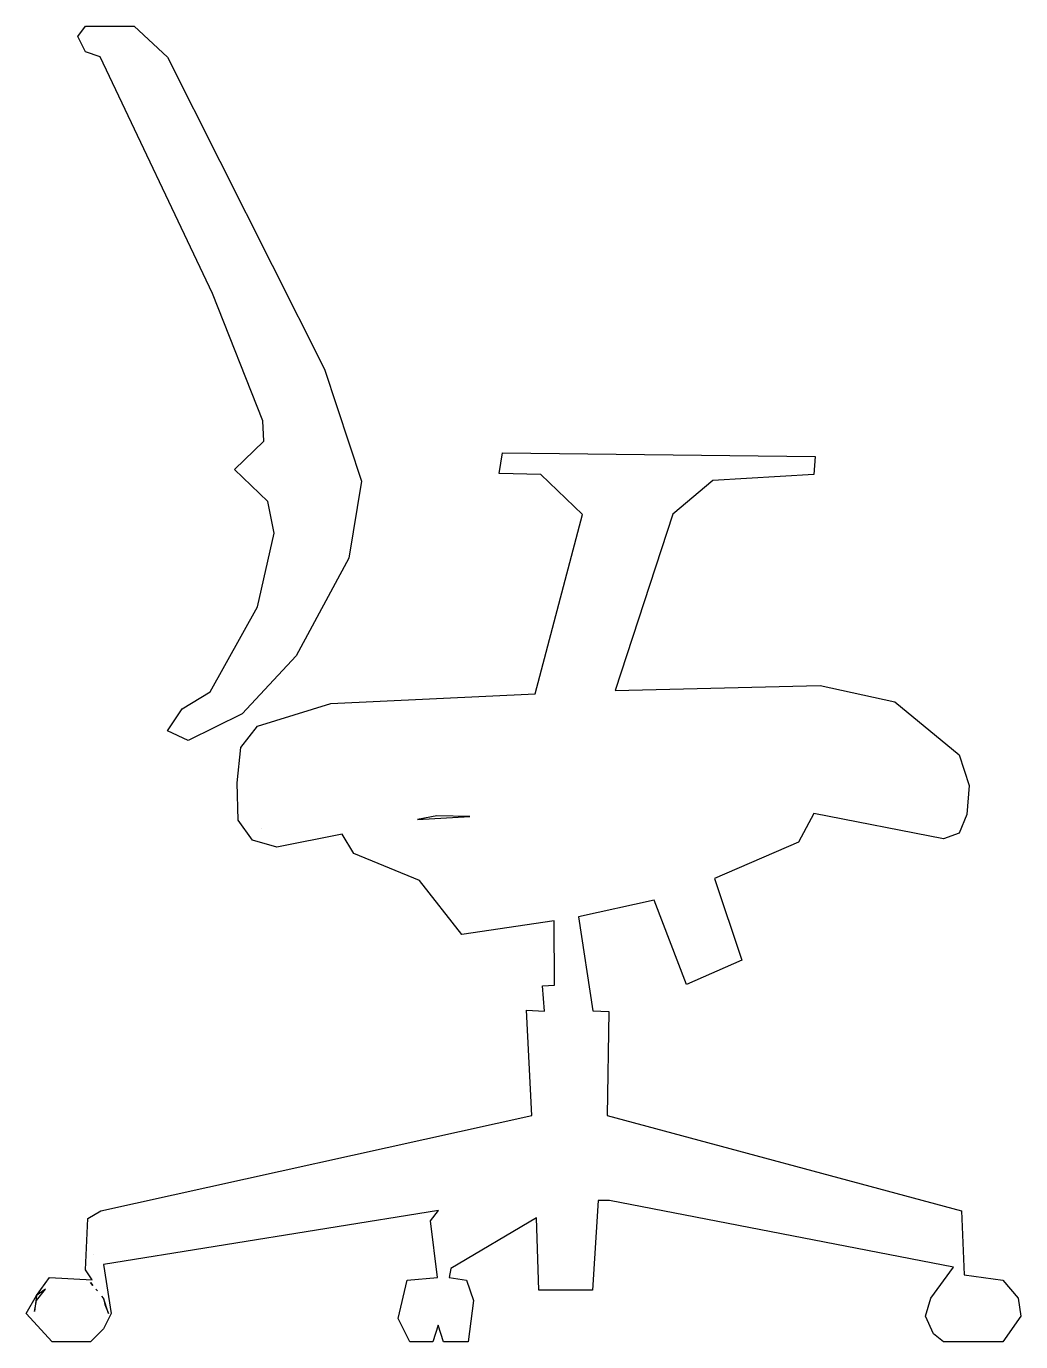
# Model space of a CAD drawing. Header units: millimetres. Extents: x -416 to 416, y 0 to 1100.
import ezdxf

# ---------------------------------------------------------------- set-up
doc = ezdxf.new("R2010")
doc.units = ezdxf.units.MM
doc.layers.add('ALMOND-DRAW-PROFILE', color=7, linetype='Continuous', lineweight=25)

msp = doc.modelspace()

# ---------------------------------------------------------------- linework, layer by layer
at = {"layer": 'ALMOND-DRAW-PROFILE'}
for points in [[(-285.39, 529.31), (-262.04, 543.55), (-222.36, 614.45), (-208.4, 676.22), (-213.77, 702.54), (-241.7, 729.39), (-216.99, 753.03), (-218.07, 770.21), (-259.96, 876.56), (-353.98, 1074.5), (-366.31, 1078.52), (-372.75, 1091.41), (-366.31, 1100), (-325.49, 1100), (-297.56, 1074.22), (-166.5, 813.18), (-135.35, 719.73), (-146.09, 655.27), (-190.14, 573.63), (-235.25, 525.16), (-280.37, 502.73), (-297.56, 510.79)], [(-394.24, 0), (-415.72, 23.63), (-407.13, 38.67), (-396.39, 53.71), (-360.52, 51.72), (-366.31, 60.16), (-364.16, 103.13), (-353.42, 109.57), (7.05, 189.06), (2.47, 277.15), (17.57, 276.29), (15.78, 297.56), (26.03, 298.15), (25.53, 352.06), (-51.56, 340.53), (-87.01, 385.64), (-141.8, 408.2), (-151.59, 424.33), (-206.25, 413.57), (-226.66, 419.48), (-238.48, 436.13), (-239.55, 467.29), (-236.33, 496.83), (-222.36, 514.82), (-161.13, 533.75), (9.68, 541.86), (49.42, 691.7), (14.37, 725.1), (-20.41, 726.17), (-17.46, 743.36), (243.85, 740.14), (242.77, 725.1), (158.2, 720.21), (124.74, 691.93), (76.77, 544.46), (248.14, 548.61), (310.45, 535.1), (364.16, 490.65), (372.75, 465.14), (370.61, 440.97), (364.16, 425.39), (351.27, 420.56), (242.71, 441.81), (229.88, 417.87), (159.75, 387.3), (182.62, 319.04), (136.43, 298.63), (109.39, 369.17), (45.87, 355.22), (58.06, 276.78), (71.44, 276.07), (69.82, 189.06), (366.31, 109.57), (368.46, 55.86), (400.68, 51.56), (413.57, 36.52), (415.72, 21.48), (400.68, 0), (351.27, 0), (342.68, 6.45), (336.23, 21.48), (340.53, 36.52), (359.68, 62.3), (71.97, 118.16), (62.57, 118.16), (57.74, 42.97), (12.96, 42.97), (10.75, 103.45), (-60.82, 61.14), (-62.2, 53.71), (-47.53, 51.56), (-41.89, 34.38), (-46.19, 0), (-66.87, 0), (-71.24, 13.87), (-75.73, 0), (-95.07, 0), (-104.74, 19.34), (-97.22, 51.56), (-72.03, 53.71), (-77.88, 100.98), (-71.14, 109.78), (-351.27, 64.45), (-344.82, 23.63), (-351.27, 10.74), (-362.01, 0)], [(-88.56, 436.73), (-44.9, 439.29), (-72.51, 439.89)], [(-218.84, 428.77), (-218.85, 428.78), (-218.85, 428.77)], [(-359.35, 72.62), (-359.34, 72.57), (-359.34, 72.65)], [(-408.8, 25.32), (-407.13, 34.38), (-399.66, 44), (-407.13, 38.67)], [(-360.04, 46.95), (-360.05, 47.06), (-362.01, 49.41)], [(-357.24, 43.69), (-357.72, 44.05), (-356.29, 42.54)], [(-352.46, 37.95), (-352.34, 37.59), (-351.27, 36.52)], [(-351.27, 36.52), (-350.18, 31.12), (-346.97, 23.63)]]:
    msp.add_lwpolyline(points, close=True, dxfattribs=at)

doc.saveas('drawing.dxf')
